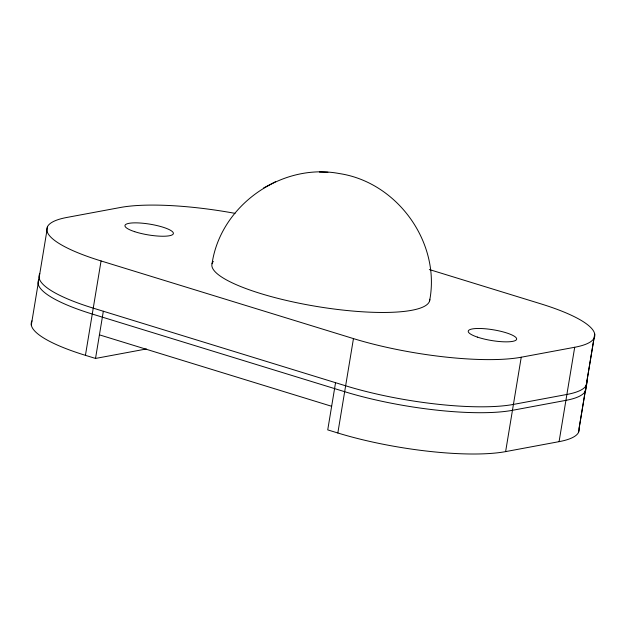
<?xml version="1.0" encoding="UTF-8"?>
<svg xmlns="http://www.w3.org/2000/svg" width="626" height="626" viewBox="0 0 626 626"><rect width="100%" height="100%" fill="white"/><g stroke="black" fill="none" stroke-linecap="round" stroke-linejoin="round"><path stroke-width="0.94" d="M429.577 300.965C441.001 242.888 397.549 182.33 339.394 173.566C281.661 162.525 220.579 205.25 212.05 263.742M31.3 325.074L47.592 226.479M146.382 348.972L95.528 358.44L85.433 355.333L101.06 260.948A122.641 27.168 9.4 0 1 66.919 217.441L120.38 207.488A122.641 27.168 9.4 0 1 235.047 213.356M95.528 358.44L103.337 311.247M335.552 382.689L327.734 429.882L337.829 432.989A122.641 27.168 9.4 0 0 505.62 451.612L559.081 441.651A122.641 27.168 9.4 0 0 579.073 428.411L594.7 334.018M337.829 432.989L353.455 338.603L101.06 260.948M505.62 451.612L521.239 357.219L574.699 347.266L559.081 441.651M578.408 432.621L594.035 338.236M275.44 181.743L263.616 187.964M327.899 172.291L319.44 172.064M429.326 269.532L540.567 303.759A122.641 27.168 9.4 0 1 574.699 347.266M99.432 334.847L331.639 406.29M586.891 381.211A122.641 27.168 9.4 0 1 566.89 394.458L513.43 404.419A122.641 27.168 9.4 0 1 345.646 385.796L93.243 308.141A122.641 27.168 9.4 0 1 39.774 273.672M85.433 355.333A122.641 27.168 9.4 0 1 31.965 320.864M585.913 387.111A122.641 27.168 9.4 0 1 565.912 400.358L512.451 410.312A122.641 27.168 9.4 0 1 344.668 391.696L92.265 314.041A122.641 27.168 9.4 0 1 38.796 279.572M521.239 357.219A122.641 27.168 9.4 0 1 353.455 338.603M429.772 299.267A110.372 24.453 9.4 0 1 312.264 305.699A110.372 24.453 9.4 0 1 213.341 261.371M134.715 231.69A24.531 5.431 9.4 0 0 173.23 233.968A24.531 5.431 9.4 0 0 139.598 222.989A24.531 5.431 9.4 0 0 134.715 231.69M477.333 337.085A24.531 5.431 9.4 0 0 516.387 339.746A24.531 5.431 9.4 0 0 483.608 328.65A24.531 5.431 9.4 0 0 477.333 337.085"/></g></svg>
